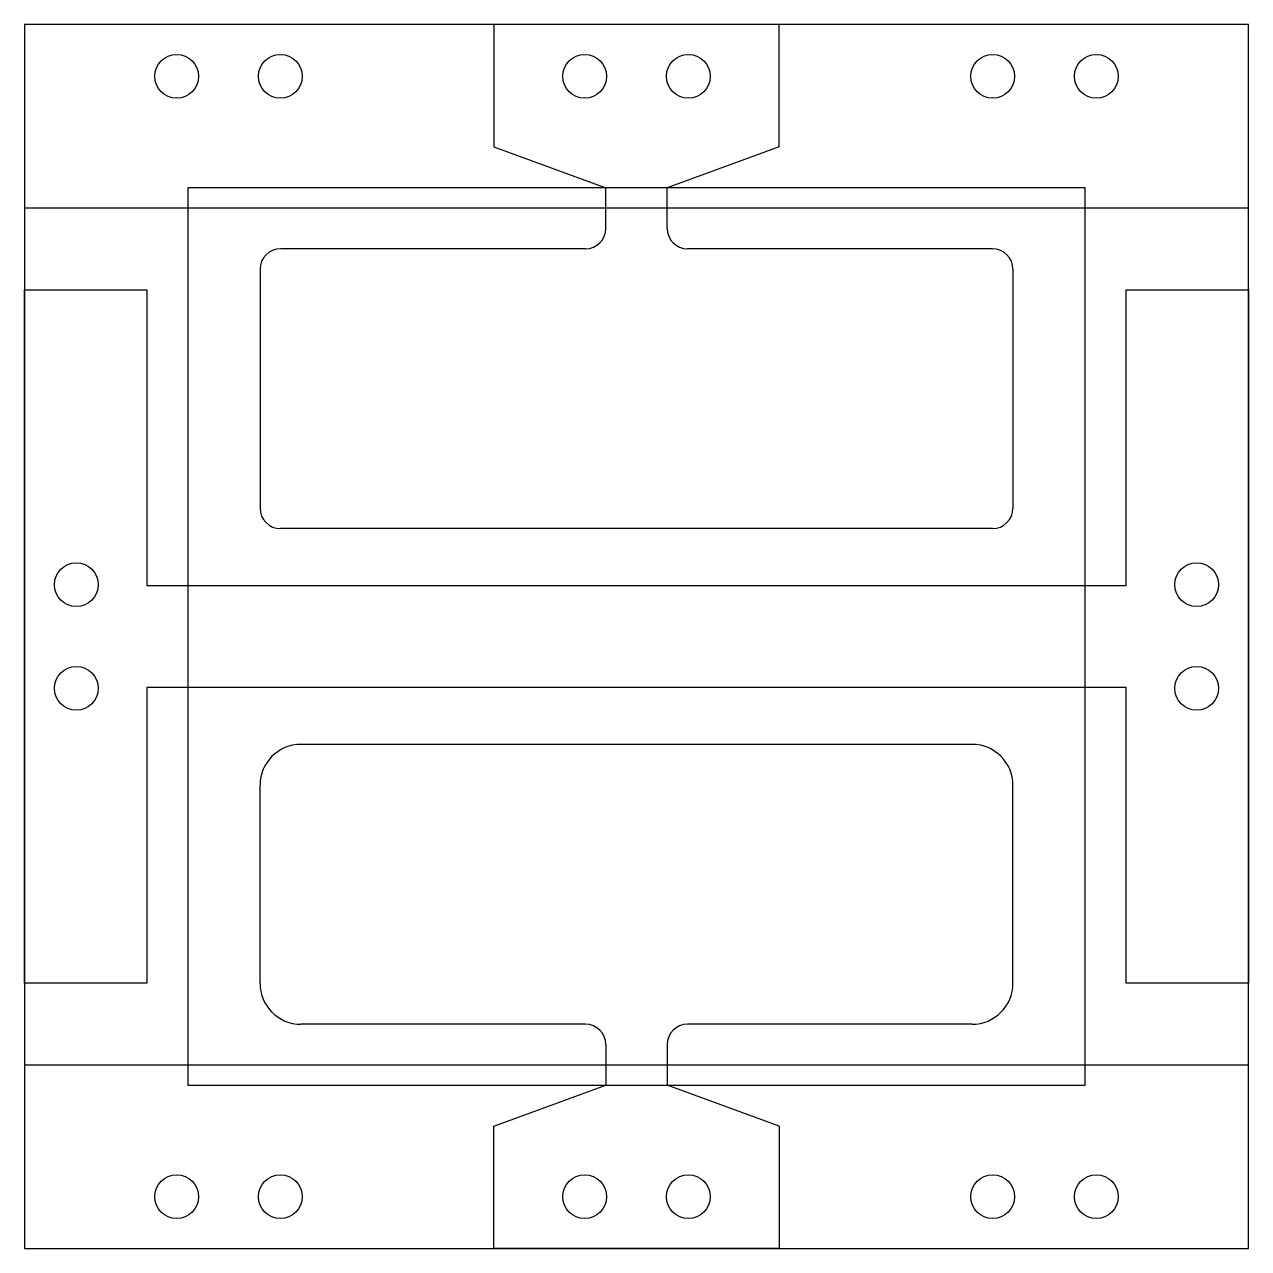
# Model space of a CAD drawing. Header units: millimetres. Extents: x 2300.1 to 2330.1, y 1699.9 to 1729.9.
import ezdxf

# ---------------------------------------------------------------- set-up
doc = ezdxf.new("R2010")
doc.units = ezdxf.units.MM
for name, color, linetype in [('encapsulation', 3, 'Continuous'), ('glassOutline', 7, 'Continuous'), ('pinPlacements', 6, 'Continuous'), ('pixel-electrode-large-lower', 4, 'Continuous'), ('pixel-electrode-large-upper', 4, 'Continuous'), ('TC-electrode-small', 4, 'Continuous'), ('TC-etch-lines', 1, 'Continuous')]:
    doc.layers.add(name, color=color, linetype=linetype)

msp = doc.modelspace()

# ---------------------------------------------------------------- linework, layer by layer
at = {"layer": 'encapsulation'}
msp.add_lwpolyline([(2304.143, 1703.901), (2326.143, 1703.901), (2326.143, 1725.901), (2304.143, 1725.901)], close=True, dxfattribs=at)
at = {"layer": 'glassOutline'}
msp.add_lwpolyline([(2300.143, 1699.901), (2330.143, 1699.901), (2330.143, 1729.901), (2300.143, 1729.901)], close=True, dxfattribs=at)
at = {"layer": 'pinPlacements'}
for centre in [(2303.873, 1728.631), (2306.413, 1728.631), (2313.873, 1728.631), (2316.413, 1728.631), (2323.873, 1728.631), (2326.413, 1728.631), (2301.413, 1716.171), (2328.873, 1716.171), (2301.413, 1713.631), (2328.873, 1713.631), (2303.873, 1701.171), (2306.413, 1701.171), (2313.873, 1701.171), (2316.413, 1701.171), (2323.873, 1701.171), (2326.413, 1701.171)]:
    msp.add_circle(centre, 0.535, dxfattribs=at)
at = {"layer": 'pixel-electrode-large-lower'}
for p, q in [((2323.369, 1712.257), (2306.916, 1712.257)), ((2305.916, 1706.398), (2305.916, 1711.257)), ((2324.369, 1706.398), (2324.369, 1711.257)), ((2313.893, 1705.398), (2306.916, 1705.398)), ((2323.369, 1705.398), (2316.393, 1705.398)), ((2314.393, 1704.898), (2314.393, 1703.901)), ((2315.893, 1704.898), (2315.893, 1703.901)), ((2311.643, 1702.901), (2314.393, 1703.901)), ((2318.643, 1702.901), (2315.893, 1703.901)), ((2311.643, 1699.901), (2311.643, 1702.901)), ((2318.643, 1702.901), (2318.643, 1699.901)), ((2318.643, 1699.901), (2311.643, 1699.901))]:
    msp.add_line(p, q, dxfattribs=at)
for centre, radius, start, end in [((2306.916, 1711.257), 1, 90, 180), ((2323.369, 1711.257), 1, 0, 90), ((2306.916, 1706.398), 1, 180, 270), ((2323.369, 1706.398), 1, 270, 0), ((2313.893, 1704.898), 0.5, 0, 90), ((2316.393, 1704.898), 0.5, 90, 180)]:
    msp.add_arc(centre, radius, start, end, dxfattribs=at)
at = {"layer": 'pixel-electrode-large-upper'}
for p, q in [((2318.643, 1729.901), (2311.643, 1729.901)), ((2311.643, 1729.901), (2311.643, 1726.901)), ((2318.643, 1726.901), (2318.643, 1729.901)), ((2311.643, 1726.901), (2314.393, 1725.901)), ((2318.643, 1726.901), (2315.893, 1725.901)), ((2314.393, 1724.904), (2314.393, 1725.901)), ((2315.893, 1724.904), (2315.893, 1725.901)), ((2313.893, 1724.404), (2306.416, 1724.404)), ((2323.869, 1724.404), (2316.393, 1724.404)), ((2305.916, 1723.904), (2305.916, 1718.045)), ((2324.369, 1723.904), (2324.369, 1718.045)), ((2323.869, 1717.545), (2306.416, 1717.545))]:
    msp.add_line(p, q, dxfattribs=at)
for centre, radius, start, end in [((2313.893, 1724.904), 0.5, 270, 0), ((2316.393, 1724.904), 0.5, 180, 270), ((2306.916, 1723.404), 1, 180, 180), ((2306.416, 1723.904), 0.5, 90, 180), ((2323.869, 1723.904), 0.5, 0, 90), ((2306.416, 1718.045), 0.5, 180, 270), ((2323.869, 1718.045), 0.5, 270, 0)]:
    msp.add_arc(centre, radius, start, end, dxfattribs=at)
at = {"layer": 'TC-electrode-small'}
msp.add_lwpolyline([(2300.143, 1723.401), (2303.143, 1723.401), (2303.143, 1716.151), (2327.143, 1716.151), (2327.143, 1723.401), (2330.143, 1723.401), (2330.143, 1706.401), (2327.143, 1706.401), (2327.143, 1713.651), (2303.143, 1713.651), (2303.143, 1706.401), (2300.143, 1706.401), (2300.143, 1723.401)], dxfattribs=at)
at = {"layer": 'TC-etch-lines', "color": 1}
msp.add_lwpolyline([(2300.142, 1725.401), (2300.143, 1704.401), (2330.143, 1704.401), (2330.143, 1725.401)], close=True, dxfattribs=at)

doc.saveas('drawing.dxf')
